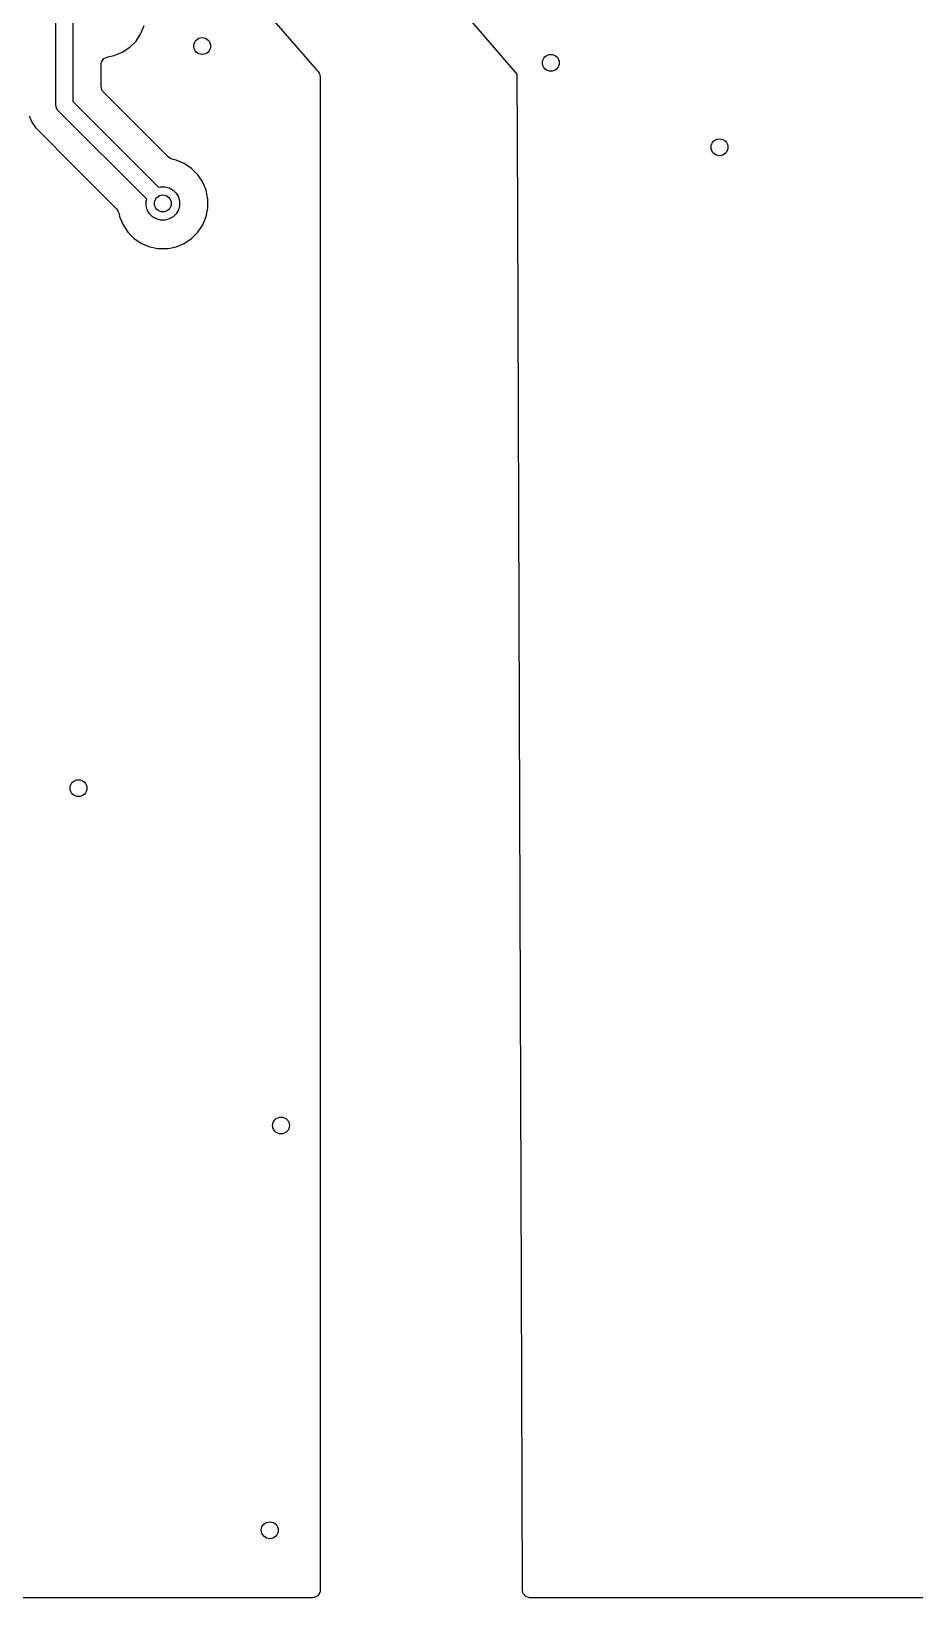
# Model space of a CAD drawing. Header units: inches. Extents: x -1.73 to 1.75, y 0.02 to 4.69.
# Drawn here: x -0.647 to -0.029, y 0.02 to 1.117 of the extents above; entities that cross this region are included whole.
import ezdxf

# ---------------------------------------------------------------- set-up
doc = ezdxf.new("R2010")
doc.units = ezdxf.units.IN
doc.header["$MEASUREMENT"] = 0
doc.layers.add('BLACK', color=250, linetype='CONTINUOUS')

msp = doc.modelspace()

# ---------------------------------------------------------------- linework, layer by layer
at = {"layer": 'BLACK', "linetype": 'CONTINUOUS'}
for p, q in [((-0.63, 1.065), (-0.63, 1.788)), ((-0.6181, 1.7856), (-0.6181, 1.0674)), ((-0.3071, 1.0866), (-0.4476, 1.2506)), ((-0.5512, 1.2087), (-0.4505, 1.0931)), ((-0.5705, 1.115), (-0.5681, 1.1207)), ((-0.5783, 1.1054), (-0.5739, 1.1098)), ((-0.5739, 1.1098), (-0.5705, 1.115)), ((-0.5981, 1.095), (-0.5966, 1.0974)), ((-0.5966, 1.0974), (-0.5965, 1.0974)), ((-0.5965, 1.0974), (-0.5964, 1.0975)), ((-0.5964, 1.0975), (-0.5941, 1.0986)), ((-0.5941, 1.0986), (-0.5934, 1.0988)), ((-0.5934, 1.0988), (-0.5925, 1.099)), ((-0.5934, 1.0988), (-0.5934, 1.0988)), ((-0.5925, 1.099), (-0.5892, 1.0996)), ((-0.5892, 1.0996), (-0.5835, 1.102)), ((-0.5835, 1.102), (-0.5783, 1.1054)), ((-0.5984, 1.0931), (-0.5982, 1.0945)), ((-0.5984, 1.078), (-0.5984, 1.0931)), ((-0.5982, 1.0945), (-0.5981, 1.095)), ((-0.4505, 1.0931), (-0.4473, 1.0894)), ((-0.4473, 1.0894), (-0.4465, 1.0885)), ((-0.4465, 1.0885), (-0.4458, 1.0874)), ((-0.4458, 1.0874), (-0.4453, 1.0864)), ((-0.4453, 1.0864), (-0.4449, 1.0843)), ((-0.3069, 1.0426), (-0.3071, 1.0866)), ((-0.5978, 1.0757), (-0.5984, 1.078)), ((-0.5974, 1.0748), (-0.5978, 1.0757)), ((-0.4449, 1.0843), (-0.4449, 0.0253)), ((-0.6298, 1.0638), (-0.63, 1.065)), ((-0.6181, 1.0674), (-0.5581, 1.0074)), ((-0.5965, 1.0737), (-0.5974, 1.0748)), ((-0.5515, 1.0287), (-0.5965, 1.0737)), ((-0.6487, 1.0575), (-0.6468, 1.0529)), ((-0.629, 1.0617), (-0.6298, 1.0638)), ((-0.6282, 1.0608), (-0.629, 1.0617)), ((-0.5664, 0.999), (-0.6282, 1.0608)), ((-0.6468, 1.0529), (-0.6443, 1.0493)), ((-0.6443, 1.0493), (-0.6439, 1.0487)), ((-0.6439, 1.0487), (-0.6439, 1.0487)), ((-0.6439, 1.0487), (-0.6158, 1.0205)), ((-0.3069, 1.0403), (-0.3069, 1.0426)), ((-0.3069, 1.0401), (-0.3069, 1.0403)), ((-0.3067, 0.9891), (-0.3069, 1.0401)), ((-0.6158, 1.0205), (-0.5878, 0.9925)), ((-0.5503, 1.0278), (-0.5515, 1.0287)), ((-0.5492, 1.0272), (-0.5503, 1.0278)), ((-0.5479, 1.0268), (-0.5492, 1.0272)), ((-0.5459, 1.0264), (-0.5479, 1.0268)), ((-0.5402, 1.024), (-0.5459, 1.0264)), ((-0.5459, 1.0264), (-0.5459, 1.0264)), ((-0.535, 1.0205), (-0.5402, 1.024)), ((-0.5402, 1.024), (-0.5402, 1.024)), ((-0.5402, 1.024), (-0.5402, 1.024)), ((-0.5402, 1.024), (-0.5402, 1.024)), ((-0.5402, 1.024), (-0.5402, 1.024)), ((-0.5306, 1.0162), (-0.535, 1.0205)), ((-0.535, 1.0205), (-0.535, 1.0205)), ((-0.535, 1.0205), (-0.535, 1.0205)), ((-0.5272, 1.011), (-0.5306, 1.0162)), ((-0.5306, 1.0162), (-0.5306, 1.0162)), ((-0.5306, 1.0162), (-0.5306, 1.0162)), ((-0.5248, 1.0053), (-0.5272, 1.011)), ((-0.5272, 1.011), (-0.5272, 1.011)), ((-0.5668, 0.9976), (-0.5664, 0.999)), ((-0.5581, 1.0074), (-0.5567, 1.0078)), ((-0.5567, 1.0078), (-0.5536, 1.0078)), ((-0.5536, 1.0078), (-0.5506, 1.007)), ((-0.5506, 1.007), (-0.5479, 1.0054)), ((-0.5479, 1.0054), (-0.5457, 1.0033)), ((-0.5457, 1.0033), (-0.5442, 1.0006)), ((-0.5442, 1.0006), (-0.5434, 0.9976)), ((-0.5246, 1.0043), (-0.5248, 1.0053)), ((-0.5248, 1.0053), (-0.5248, 1.0053)), ((-0.5238, 1), (-0.5246, 1.0043)), ((-0.5236, 0.9993), (-0.5238, 1)), ((-0.5236, 0.9992), (-0.5236, 0.9993)), ((-0.5236, 0.993), (-0.5236, 0.9992)), ((-0.5236, 0.9992), (-0.5236, 0.9992)), ((-0.5236, 0.9992), (-0.5236, 0.9992)), ((-0.5878, 0.9925), (-0.5869, 0.9914)), ((-0.5869, 0.9914), (-0.5863, 0.9902)), ((-0.5863, 0.9902), (-0.5858, 0.9889)), ((-0.5858, 0.9889), (-0.5854, 0.9869)), ((-0.5668, 0.9945), (-0.5668, 0.9976)), ((-0.566, 0.9915), (-0.5668, 0.9945)), ((-0.5645, 0.9889), (-0.566, 0.9915)), ((-0.5623, 0.9867), (-0.5645, 0.9889)), ((-0.5457, 0.9889), (-0.5479, 0.9867)), ((-0.5442, 0.9915), (-0.5457, 0.9889)), ((-0.5434, 0.9945), (-0.5442, 0.9915)), ((-0.5434, 0.9976), (-0.5434, 0.9945)), ((-0.5248, 0.9869), (-0.5236, 0.993)), ((-0.3055, 0.6403), (-0.3067, 0.9891)), ((-0.5854, 0.9869), (-0.5854, 0.9869)), ((-0.5854, 0.9869), (-0.583, 0.9811)), ((-0.583, 0.9811), (-0.583, 0.9811)), ((-0.583, 0.9811), (-0.583, 0.9811)), ((-0.583, 0.9811), (-0.5796, 0.976)), ((-0.5596, 0.9852), (-0.5623, 0.9867)), ((-0.5567, 0.9844), (-0.5596, 0.9852)), ((-0.5536, 0.9844), (-0.5567, 0.9844)), ((-0.5506, 0.9852), (-0.5536, 0.9844)), ((-0.5479, 0.9867), (-0.5506, 0.9852)), ((-0.5306, 0.976), (-0.5272, 0.9811)), ((-0.5272, 0.9811), (-0.5248, 0.9869)), ((-0.5796, 0.976), (-0.5796, 0.976)), ((-0.5796, 0.976), (-0.5796, 0.976)), ((-0.5796, 0.976), (-0.5752, 0.9716)), ((-0.5752, 0.9716), (-0.5752, 0.9716)), ((-0.5752, 0.9716), (-0.5752, 0.9716)), ((-0.5752, 0.9716), (-0.57, 0.9681)), ((-0.57, 0.9681), (-0.57, 0.9681)), ((-0.57, 0.9681), (-0.57, 0.9681)), ((-0.57, 0.9681), (-0.57, 0.9681)), ((-0.57, 0.9681), (-0.5646, 0.9659)), ((-0.5646, 0.9659), (-0.5643, 0.9658)), ((-0.5643, 0.9658), (-0.5643, 0.9658)), ((-0.5643, 0.9658), (-0.5597, 0.9648)), ((-0.5515, 0.9646), (-0.5459, 0.9658)), ((-0.5459, 0.9658), (-0.5402, 0.9681)), ((-0.5402, 0.9681), (-0.535, 0.9716)), ((-0.535, 0.9716), (-0.5306, 0.976)), ((-0.5597, 0.9648), (-0.5585, 0.9646)), ((-0.5585, 0.9646), (-0.5584, 0.9646)), ((-0.5584, 0.9646), (-0.5582, 0.9645)), ((-0.5582, 0.9645), (-0.552, 0.9645)), ((-0.552, 0.9645), (-0.5519, 0.9645)), ((-0.5519, 0.9645), (-0.5515, 0.9646)), ((-0.3055, 0.6401), (-0.3055, 0.6403)), ((-0.3041, 0.2403), (-0.3055, 0.6401)), ((-0.3041, 0.2401), (-0.3041, 0.2403)), ((-0.3034, 0.0246), (-0.3041, 0.2401)), ((-0.4453, 0.0233), (-0.4467, 0.021)), ((-0.4451, 0.0239), (-0.4453, 0.0233)), ((-0.4449, 0.0253), (-0.4451, 0.0239)), ((-0.3029, 0.0226), (-0.3034, 0.0246)), ((-0.3011, 0.0205), (-0.3029, 0.0226)), ((-0.4503, 0.0197), (-1.3802, 0.0197)), ((-0.4493, 0.0198), (-0.4503, 0.0197)), ((-0.449, 0.0199), (-0.4493, 0.0198)), ((-0.4468, 0.021), (-0.449, 0.0199)), ((-0.4467, 0.021), (-0.4468, 0.021)), ((-0.2985, 0.0197), (-0.3011, 0.0205)), ((1.4321, 0.0197), (-0.2985, 0.0197))]:
    msp.add_line(p, q, dxfattribs=at)
at = {"layer": 'BLACK'}
for centre in [(-0.5276, 1.1063), (-0.2835, 1.0945), (-0.1654, 1.0354), (-0.5551, 0.9961), (-0.6142, 0.5866), (-0.4724, 0.3504), (-0.4803, 0.0669)]:
    msp.add_circle(centre, 0.00591, dxfattribs=at)
at = {"layer": 'WHITE'}
for centre in [(-0.5276, 1.1063), (-0.2835, 1.0945), (-0.1654, 1.0354), (-0.5551, 0.9961), (-0.6142, 0.5866), (-0.4724, 0.3504), (-0.4803, 0.0669)]:
    msp.add_circle(centre, 0.00591, dxfattribs=at)

doc.saveas('drawing.dxf')
